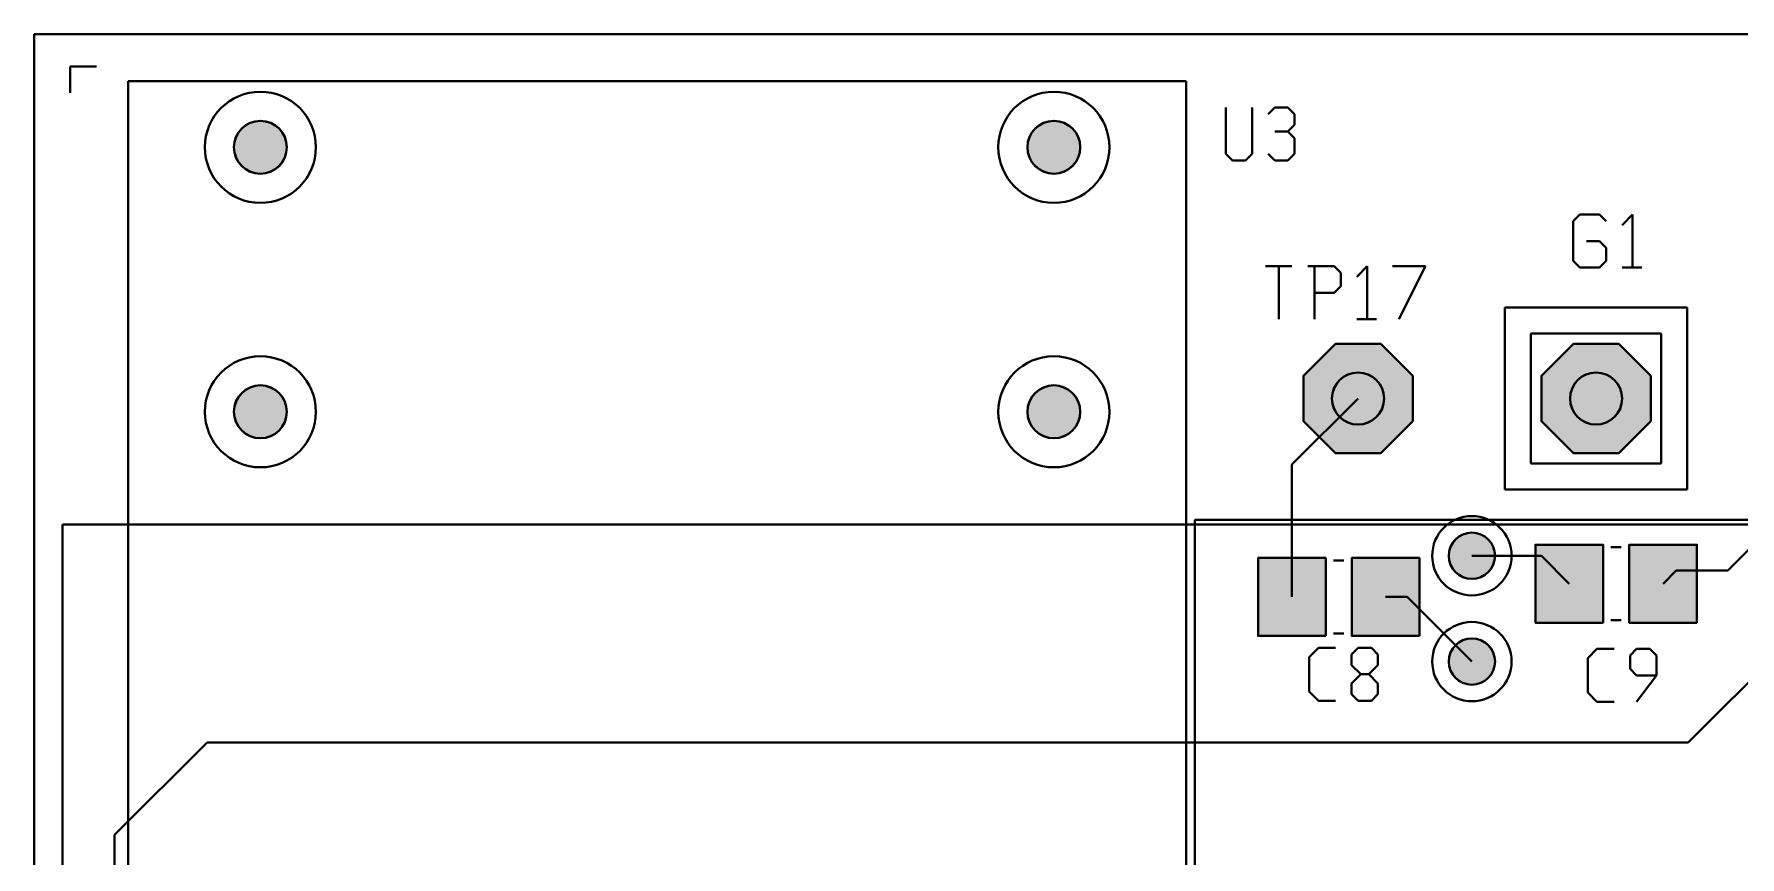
# Model space of a CAD drawing. Header units: millimetres. Extents: x 3 to 131, y 2 to 65.
# Drawn here: x 3.45 to 36.21, y 49.49 to 65.29 of the extents above; entities that cross this region are included whole.
import ezdxf

# ---------------------------------------------------------------- set-up
doc = ezdxf.new("R2010")
doc.units = ezdxf.units.MM
for name, color, linetype in [('bottom_copper', 7, 'Continuous'), ('bottom_silk', 7, 'Continuous'), ('drill_plated', 7, 'Continuous'), ('outline', 7, 'Continuous'), ('top_copper', 7, 'Continuous'), ('top_silk', 7, 'Continuous')]:
    doc.layers.add(name, color=color, linetype=linetype)

msp = doc.modelspace()

# ---------------------------------------------------------------- hatches: boundary and pattern name
at = {"layer": 'bottom_copper', "lineweight": 40}
for points in [[(8.29, 63.019), (8.261, 62.924), (8.214, 62.836), (8.151, 62.759), (8.074, 62.696), (7.986, 62.649), (7.891, 62.62), (7.792, 62.611), (7.693, 62.62), (7.597, 62.649), (7.51, 62.696), (7.433, 62.759), (7.37, 62.836), (7.323, 62.924), (7.294, 63.019), (7.284, 63.119), (7.294, 63.218), (7.323, 63.313), (7.37, 63.401), (7.433, 63.478), (7.51, 63.541), (7.597, 63.588), (7.693, 63.617), (7.792, 63.627), (7.891, 63.617), (7.986, 63.588), (8.074, 63.541), (8.151, 63.478), (8.214, 63.401), (8.261, 63.313), (8.29, 63.218), (8.3, 63.119), (8.29, 63.019)], [(23.53, 63.019), (23.501, 62.924), (23.454, 62.836), (23.391, 62.759), (23.314, 62.696), (23.226, 62.649), (23.131, 62.62), (23.032, 62.611), (22.933, 62.62), (22.837, 62.649), (22.75, 62.696), (22.673, 62.759), (22.61, 62.836), (22.563, 62.924), (22.534, 63.019), (22.524, 63.119), (22.534, 63.218), (22.563, 63.313), (22.61, 63.401), (22.673, 63.478), (22.75, 63.541), (22.837, 63.588), (22.933, 63.617), (23.032, 63.627), (23.131, 63.617), (23.226, 63.588), (23.314, 63.541), (23.391, 63.478), (23.454, 63.401), (23.501, 63.313), (23.53, 63.218), (23.54, 63.119), (23.53, 63.019)], [(29.924, 57.858), (29.309, 57.243), (28.439, 57.243), (27.824, 57.858), (27.824, 58.727), (28.439, 59.343), (29.309, 59.343), (29.924, 58.727), (29.924, 57.858)], [(34.496, 57.858), (33.881, 57.243), (33.011, 57.243), (32.396, 57.858), (32.396, 58.727), (33.011, 59.343), (33.881, 59.343), (34.496, 58.727), (34.496, 57.858)], [(29.364, 58.195), (29.336, 58.101), (29.29, 58.015), (29.227, 57.939), (29.152, 57.877), (29.065, 57.831), (28.971, 57.802), (28.874, 57.793), (28.776, 57.802), (28.683, 57.831), (28.596, 57.877), (28.52, 57.939), (28.458, 58.015), (28.412, 58.101), (28.384, 58.195), (28.374, 58.293), (28.384, 58.39), (28.412, 58.484), (28.458, 58.57), (28.52, 58.646), (28.596, 58.708), (28.683, 58.755), (28.776, 58.783), (28.874, 58.793), (28.971, 58.783), (29.065, 58.755), (29.152, 58.708), (29.227, 58.646), (29.29, 58.57), (29.336, 58.484), (29.364, 58.39), (29.374, 58.293), (29.364, 58.195)], [(33.936, 58.195), (33.908, 58.101), (33.862, 58.015), (33.799, 57.939), (33.724, 57.877), (33.637, 57.831), (33.543, 57.802), (33.446, 57.793), (33.348, 57.802), (33.255, 57.831), (33.168, 57.877), (33.092, 57.939), (33.03, 58.015), (32.984, 58.101), (32.956, 58.195), (32.946, 58.293), (32.956, 58.39), (32.984, 58.484), (33.03, 58.57), (33.092, 58.646), (33.168, 58.708), (33.255, 58.755), (33.348, 58.783), (33.446, 58.793), (33.543, 58.783), (33.637, 58.755), (33.724, 58.708), (33.799, 58.646), (33.862, 58.57), (33.908, 58.484), (33.936, 58.39), (33.946, 58.293), (33.936, 58.195)], [(8.29, 57.939), (8.261, 57.844), (8.214, 57.756), (8.151, 57.679), (8.074, 57.616), (7.986, 57.569), (7.891, 57.54), (7.792, 57.531), (7.693, 57.54), (7.597, 57.569), (7.51, 57.616), (7.433, 57.679), (7.37, 57.756), (7.323, 57.844), (7.294, 57.939), (7.284, 58.039), (7.294, 58.138), (7.323, 58.233), (7.37, 58.321), (7.433, 58.398), (7.51, 58.461), (7.597, 58.508), (7.693, 58.537), (7.792, 58.547), (7.891, 58.537), (7.986, 58.508), (8.074, 58.461), (8.151, 58.398), (8.214, 58.321), (8.261, 58.233), (8.29, 58.138), (8.3, 58.039), (8.29, 57.939)], [(23.53, 57.939), (23.501, 57.844), (23.454, 57.756), (23.391, 57.679), (23.314, 57.616), (23.226, 57.569), (23.131, 57.54), (23.032, 57.531), (22.933, 57.54), (22.837, 57.569), (22.75, 57.616), (22.673, 57.679), (22.61, 57.756), (22.563, 57.844), (22.534, 57.939), (22.524, 58.039), (22.534, 58.138), (22.563, 58.233), (22.61, 58.321), (22.673, 58.398), (22.75, 58.461), (22.837, 58.508), (22.933, 58.537), (23.032, 58.547), (23.131, 58.537), (23.226, 58.508), (23.314, 58.461), (23.391, 58.398), (23.454, 58.321), (23.501, 58.233), (23.53, 58.138), (23.54, 58.039), (23.53, 57.939)], [(31.497, 55.187), (31.471, 55.103), (31.43, 55.026), (31.375, 54.959), (31.308, 54.904), (31.231, 54.863), (31.147, 54.837), (31.061, 54.829), (30.974, 54.837), (30.89, 54.863), (30.814, 54.904), (30.746, 54.959), (30.691, 55.026), (30.65, 55.103), (30.625, 55.187), (30.616, 55.273), (30.625, 55.36), (30.65, 55.444), (30.691, 55.52), (30.746, 55.588), (30.814, 55.643), (30.89, 55.684), (30.974, 55.709), (31.061, 55.718), (31.147, 55.709), (31.231, 55.684), (31.308, 55.643), (31.375, 55.588), (31.43, 55.52), (31.471, 55.444), (31.497, 55.36), (31.505, 55.273), (31.497, 55.187)], [(31.497, 53.155), (31.471, 53.071), (31.43, 52.994), (31.375, 52.927), (31.308, 52.872), (31.231, 52.831), (31.147, 52.805), (31.061, 52.797), (30.974, 52.805), (30.89, 52.831), (30.814, 52.872), (30.746, 52.927), (30.691, 52.994), (30.65, 53.071), (30.625, 53.155), (30.616, 53.241), (30.625, 53.328), (30.65, 53.412), (30.691, 53.488), (30.746, 53.556), (30.814, 53.611), (30.89, 53.652), (30.974, 53.677), (31.061, 53.686), (31.147, 53.677), (31.231, 53.652), (31.308, 53.611), (31.375, 53.556), (31.43, 53.488), (31.471, 53.412), (31.497, 53.328), (31.505, 53.241), (31.497, 53.155)]]:
    msp.add_hatch(color=7, dxfattribs=at).paths.add_polyline_path(points, flags=0)
at = {"layer": 'drill_plated', "lineweight": 40}
for points in [[(8.29, 63.019), (8.261, 62.924), (8.214, 62.836), (8.151, 62.759), (8.074, 62.696), (7.986, 62.649), (7.891, 62.62), (7.792, 62.611), (7.693, 62.62), (7.597, 62.649), (7.51, 62.696), (7.433, 62.759), (7.37, 62.836), (7.323, 62.924), (7.294, 63.019), (7.284, 63.119), (7.294, 63.218), (7.323, 63.313), (7.37, 63.401), (7.433, 63.478), (7.51, 63.541), (7.597, 63.588), (7.693, 63.617), (7.792, 63.627), (7.891, 63.617), (7.986, 63.588), (8.074, 63.541), (8.151, 63.478), (8.214, 63.401), (8.261, 63.313), (8.29, 63.218), (8.3, 63.119), (8.29, 63.019)], [(23.53, 63.019), (23.501, 62.924), (23.454, 62.836), (23.391, 62.759), (23.314, 62.696), (23.226, 62.649), (23.131, 62.62), (23.032, 62.611), (22.933, 62.62), (22.837, 62.649), (22.75, 62.696), (22.673, 62.759), (22.61, 62.836), (22.563, 62.924), (22.534, 63.019), (22.524, 63.119), (22.534, 63.218), (22.563, 63.313), (22.61, 63.401), (22.673, 63.478), (22.75, 63.541), (22.837, 63.588), (22.933, 63.617), (23.032, 63.627), (23.131, 63.617), (23.226, 63.588), (23.314, 63.541), (23.391, 63.478), (23.454, 63.401), (23.501, 63.313), (23.53, 63.218), (23.54, 63.119), (23.53, 63.019)], [(29.364, 58.195), (29.336, 58.101), (29.29, 58.015), (29.227, 57.939), (29.152, 57.877), (29.065, 57.831), (28.971, 57.802), (28.874, 57.793), (28.776, 57.802), (28.683, 57.831), (28.596, 57.877), (28.52, 57.939), (28.458, 58.015), (28.412, 58.101), (28.384, 58.195), (28.374, 58.293), (28.384, 58.39), (28.412, 58.484), (28.458, 58.57), (28.52, 58.646), (28.596, 58.708), (28.683, 58.755), (28.776, 58.783), (28.874, 58.793), (28.971, 58.783), (29.065, 58.755), (29.152, 58.708), (29.227, 58.646), (29.29, 58.57), (29.336, 58.484), (29.364, 58.39), (29.374, 58.293), (29.364, 58.195)], [(33.936, 58.195), (33.908, 58.101), (33.862, 58.015), (33.799, 57.939), (33.724, 57.877), (33.637, 57.831), (33.543, 57.802), (33.446, 57.793), (33.348, 57.802), (33.255, 57.831), (33.168, 57.877), (33.092, 57.939), (33.03, 58.015), (32.984, 58.101), (32.956, 58.195), (32.946, 58.293), (32.956, 58.39), (32.984, 58.484), (33.03, 58.57), (33.092, 58.646), (33.168, 58.708), (33.255, 58.755), (33.348, 58.783), (33.446, 58.793), (33.543, 58.783), (33.637, 58.755), (33.724, 58.708), (33.799, 58.646), (33.862, 58.57), (33.908, 58.484), (33.936, 58.39), (33.946, 58.293), (33.936, 58.195)], [(8.29, 57.939), (8.261, 57.844), (8.214, 57.756), (8.151, 57.679), (8.074, 57.616), (7.986, 57.569), (7.891, 57.54), (7.792, 57.531), (7.693, 57.54), (7.597, 57.569), (7.51, 57.616), (7.433, 57.679), (7.37, 57.756), (7.323, 57.844), (7.294, 57.939), (7.284, 58.039), (7.294, 58.138), (7.323, 58.233), (7.37, 58.321), (7.433, 58.398), (7.51, 58.461), (7.597, 58.508), (7.693, 58.537), (7.792, 58.547), (7.891, 58.537), (7.986, 58.508), (8.074, 58.461), (8.151, 58.398), (8.214, 58.321), (8.261, 58.233), (8.29, 58.138), (8.3, 58.039), (8.29, 57.939)], [(23.53, 57.939), (23.501, 57.844), (23.454, 57.756), (23.391, 57.679), (23.314, 57.616), (23.226, 57.569), (23.131, 57.54), (23.032, 57.531), (22.933, 57.54), (22.837, 57.569), (22.75, 57.616), (22.673, 57.679), (22.61, 57.756), (22.563, 57.844), (22.534, 57.939), (22.524, 58.039), (22.534, 58.138), (22.563, 58.233), (22.61, 58.321), (22.673, 58.398), (22.75, 58.461), (22.837, 58.508), (22.933, 58.537), (23.032, 58.547), (23.131, 58.537), (23.226, 58.508), (23.314, 58.461), (23.391, 58.398), (23.454, 58.321), (23.501, 58.233), (23.53, 58.138), (23.54, 58.039), (23.53, 57.939)], [(31.497, 55.187), (31.471, 55.103), (31.43, 55.026), (31.375, 54.959), (31.308, 54.904), (31.231, 54.863), (31.147, 54.837), (31.061, 54.829), (30.974, 54.837), (30.89, 54.863), (30.814, 54.904), (30.746, 54.959), (30.691, 55.026), (30.65, 55.103), (30.625, 55.187), (30.616, 55.273), (30.625, 55.36), (30.65, 55.444), (30.691, 55.52), (30.746, 55.588), (30.814, 55.643), (30.89, 55.684), (30.974, 55.709), (31.061, 55.718), (31.147, 55.709), (31.231, 55.684), (31.308, 55.643), (31.375, 55.588), (31.43, 55.52), (31.471, 55.444), (31.497, 55.36), (31.505, 55.273), (31.497, 55.187)], [(31.497, 53.155), (31.471, 53.071), (31.43, 52.994), (31.375, 52.927), (31.308, 52.872), (31.231, 52.831), (31.147, 52.805), (31.061, 52.797), (30.974, 52.805), (30.89, 52.831), (30.814, 52.872), (30.746, 52.927), (30.691, 52.994), (30.65, 53.071), (30.625, 53.155), (30.616, 53.241), (30.625, 53.328), (30.65, 53.412), (30.691, 53.488), (30.746, 53.556), (30.814, 53.611), (30.89, 53.652), (30.974, 53.677), (31.061, 53.686), (31.147, 53.677), (31.231, 53.652), (31.308, 53.611), (31.375, 53.556), (31.43, 53.488), (31.471, 53.412), (31.497, 53.328), (31.505, 53.241), (31.497, 53.155)]]:
    msp.add_hatch(color=7, dxfattribs=at).paths.add_polyline_path(points, flags=0)
at = {"layer": 'top_copper', "lineweight": 40}
for points in [[(8.29, 63.019), (8.261, 62.924), (8.214, 62.836), (8.151, 62.759), (8.074, 62.696), (7.986, 62.649), (7.891, 62.62), (7.792, 62.611), (7.693, 62.62), (7.597, 62.649), (7.51, 62.696), (7.433, 62.759), (7.37, 62.836), (7.323, 62.924), (7.294, 63.019), (7.284, 63.119), (7.294, 63.218), (7.323, 63.313), (7.37, 63.401), (7.433, 63.478), (7.51, 63.541), (7.597, 63.588), (7.693, 63.617), (7.792, 63.627), (7.891, 63.617), (7.986, 63.588), (8.074, 63.541), (8.151, 63.478), (8.214, 63.401), (8.261, 63.313), (8.29, 63.218), (8.3, 63.119), (8.29, 63.019)], [(23.53, 63.019), (23.501, 62.924), (23.454, 62.836), (23.391, 62.759), (23.314, 62.696), (23.226, 62.649), (23.131, 62.62), (23.032, 62.611), (22.933, 62.62), (22.837, 62.649), (22.75, 62.696), (22.673, 62.759), (22.61, 62.836), (22.563, 62.924), (22.534, 63.019), (22.524, 63.119), (22.534, 63.218), (22.563, 63.313), (22.61, 63.401), (22.673, 63.478), (22.75, 63.541), (22.837, 63.588), (22.933, 63.617), (23.032, 63.627), (23.131, 63.617), (23.226, 63.588), (23.314, 63.541), (23.391, 63.478), (23.454, 63.401), (23.501, 63.313), (23.53, 63.218), (23.54, 63.119), (23.53, 63.019)], [(29.924, 57.858), (29.309, 57.243), (28.439, 57.243), (27.824, 57.858), (27.824, 58.727), (28.439, 59.343), (29.309, 59.343), (29.924, 58.727), (29.924, 57.858)], [(34.496, 57.858), (33.881, 57.243), (33.011, 57.243), (32.396, 57.858), (32.396, 58.727), (33.011, 59.343), (33.881, 59.343), (34.496, 58.727), (34.496, 57.858)], [(29.364, 58.195), (29.336, 58.101), (29.29, 58.015), (29.227, 57.939), (29.152, 57.877), (29.065, 57.831), (28.971, 57.802), (28.874, 57.793), (28.776, 57.802), (28.683, 57.831), (28.596, 57.877), (28.52, 57.939), (28.458, 58.015), (28.412, 58.101), (28.384, 58.195), (28.374, 58.293), (28.384, 58.39), (28.412, 58.484), (28.458, 58.57), (28.52, 58.646), (28.596, 58.708), (28.683, 58.755), (28.776, 58.783), (28.874, 58.793), (28.971, 58.783), (29.065, 58.755), (29.152, 58.708), (29.227, 58.646), (29.29, 58.57), (29.336, 58.484), (29.364, 58.39), (29.374, 58.293), (29.364, 58.195)], [(33.936, 58.195), (33.908, 58.101), (33.862, 58.015), (33.799, 57.939), (33.724, 57.877), (33.637, 57.831), (33.543, 57.802), (33.446, 57.793), (33.348, 57.802), (33.255, 57.831), (33.168, 57.877), (33.092, 57.939), (33.03, 58.015), (32.984, 58.101), (32.956, 58.195), (32.946, 58.293), (32.956, 58.39), (32.984, 58.484), (33.03, 58.57), (33.092, 58.646), (33.168, 58.708), (33.255, 58.755), (33.348, 58.783), (33.446, 58.793), (33.543, 58.783), (33.637, 58.755), (33.724, 58.708), (33.799, 58.646), (33.862, 58.57), (33.908, 58.484), (33.936, 58.39), (33.946, 58.293), (33.936, 58.195)], [(8.29, 57.939), (8.261, 57.844), (8.214, 57.756), (8.151, 57.679), (8.074, 57.616), (7.986, 57.569), (7.891, 57.54), (7.792, 57.531), (7.693, 57.54), (7.597, 57.569), (7.51, 57.616), (7.433, 57.679), (7.37, 57.756), (7.323, 57.844), (7.294, 57.939), (7.284, 58.039), (7.294, 58.138), (7.323, 58.233), (7.37, 58.321), (7.433, 58.398), (7.51, 58.461), (7.597, 58.508), (7.693, 58.537), (7.792, 58.547), (7.891, 58.537), (7.986, 58.508), (8.074, 58.461), (8.151, 58.398), (8.214, 58.321), (8.261, 58.233), (8.29, 58.138), (8.3, 58.039), (8.29, 57.939)], [(23.53, 57.939), (23.501, 57.844), (23.454, 57.756), (23.391, 57.679), (23.314, 57.616), (23.226, 57.569), (23.131, 57.54), (23.032, 57.531), (22.933, 57.54), (22.837, 57.569), (22.75, 57.616), (22.673, 57.679), (22.61, 57.756), (22.563, 57.844), (22.534, 57.939), (22.524, 58.039), (22.534, 58.138), (22.563, 58.233), (22.61, 58.321), (22.673, 58.398), (22.75, 58.461), (22.837, 58.508), (22.933, 58.537), (23.032, 58.547), (23.131, 58.537), (23.226, 58.508), (23.314, 58.461), (23.391, 58.398), (23.454, 58.321), (23.501, 58.233), (23.53, 58.138), (23.54, 58.039), (23.53, 57.939)], [(31.497, 55.187), (31.471, 55.103), (31.43, 55.026), (31.375, 54.959), (31.308, 54.904), (31.231, 54.863), (31.147, 54.837), (31.061, 54.829), (30.974, 54.837), (30.89, 54.863), (30.814, 54.904), (30.746, 54.959), (30.691, 55.026), (30.65, 55.103), (30.625, 55.187), (30.616, 55.273), (30.625, 55.36), (30.65, 55.444), (30.691, 55.52), (30.746, 55.588), (30.814, 55.643), (30.89, 55.684), (30.974, 55.709), (31.061, 55.718), (31.147, 55.709), (31.231, 55.684), (31.308, 55.643), (31.375, 55.588), (31.43, 55.52), (31.471, 55.444), (31.497, 55.36), (31.505, 55.273), (31.497, 55.187)], [(33.582, 53.987), (32.282, 53.987), (32.282, 55.486), (33.582, 55.486), (33.582, 53.987)], [(35.382, 53.987), (34.082, 53.987), (34.082, 55.486), (35.382, 55.486), (35.382, 53.987)], [(28.254, 53.733), (26.954, 53.733), (26.954, 55.232), (28.254, 55.232), (28.254, 53.733)], [(30.054, 53.733), (28.754, 53.733), (28.754, 55.232), (30.054, 55.232), (30.054, 53.733)], [(31.497, 53.155), (31.471, 53.071), (31.43, 52.994), (31.375, 52.927), (31.308, 52.872), (31.231, 52.831), (31.147, 52.805), (31.061, 52.797), (30.974, 52.805), (30.89, 52.831), (30.814, 52.872), (30.746, 52.927), (30.691, 52.994), (30.65, 53.071), (30.625, 53.155), (30.616, 53.241), (30.625, 53.328), (30.65, 53.412), (30.691, 53.488), (30.746, 53.556), (30.814, 53.611), (30.89, 53.652), (30.974, 53.677), (31.061, 53.686), (31.147, 53.677), (31.231, 53.652), (31.308, 53.611), (31.375, 53.556), (31.43, 53.488), (31.471, 53.412), (31.497, 53.328), (31.505, 53.241), (31.497, 53.155)]]:
    msp.add_hatch(color=7, dxfattribs=at).paths.add_polyline_path(points, flags=0)

# ---------------------------------------------------------------- linework, layer by layer
at = {"layer": 'bottom_copper', "color": 7, "lineweight": 40}
for p, q in [((28.439, 59.343), (27.824, 58.727)), ((29.309, 59.343), (28.439, 59.343)), ((29.924, 58.727), (29.309, 59.343)), ((33.011, 59.343), (32.396, 58.727)), ((33.881, 59.343), (33.011, 59.343)), ((34.496, 58.727), (33.881, 59.343)), ((27.824, 58.727), (27.824, 57.858)), ((29.924, 57.858), (29.924, 58.727)), ((32.396, 58.727), (32.396, 57.858)), ((34.496, 57.858), (34.496, 58.727)), ((27.824, 57.858), (28.439, 57.243)), ((29.309, 57.243), (29.924, 57.858)), ((32.396, 57.858), (33.011, 57.243)), ((33.881, 57.243), (34.496, 57.858)), ((28.439, 57.243), (29.309, 57.243)), ((33.011, 57.243), (33.881, 57.243))]:
    msp.add_line(p, q, dxfattribs=at)
for points in [[(8.29, 63.019), (8.261, 62.924), (8.214, 62.836), (8.151, 62.759), (8.074, 62.696), (7.986, 62.649), (7.891, 62.62), (7.792, 62.611), (7.693, 62.62), (7.597, 62.649), (7.51, 62.696), (7.433, 62.759), (7.37, 62.836), (7.323, 62.924), (7.294, 63.019), (7.284, 63.119), (7.294, 63.218), (7.323, 63.313), (7.37, 63.401), (7.433, 63.478), (7.51, 63.541), (7.597, 63.588), (7.693, 63.617), (7.792, 63.627), (7.891, 63.617), (7.986, 63.588), (8.074, 63.541), (8.151, 63.478), (8.214, 63.401), (8.261, 63.313), (8.29, 63.218), (8.3, 63.119), (8.29, 63.019)], [(23.53, 63.019), (23.501, 62.924), (23.454, 62.836), (23.391, 62.759), (23.314, 62.696), (23.226, 62.649), (23.131, 62.62), (23.032, 62.611), (22.933, 62.62), (22.837, 62.649), (22.75, 62.696), (22.673, 62.759), (22.61, 62.836), (22.563, 62.924), (22.534, 63.019), (22.524, 63.119), (22.534, 63.218), (22.563, 63.313), (22.61, 63.401), (22.673, 63.478), (22.75, 63.541), (22.837, 63.588), (22.933, 63.617), (23.032, 63.627), (23.131, 63.617), (23.226, 63.588), (23.314, 63.541), (23.391, 63.478), (23.454, 63.401), (23.501, 63.313), (23.53, 63.218), (23.54, 63.119), (23.53, 63.019)], [(29.924, 57.858), (29.309, 57.243), (28.439, 57.243), (27.824, 57.858), (27.824, 58.727), (28.439, 59.343), (29.309, 59.343), (29.924, 58.727), (29.924, 57.858)], [(34.496, 57.858), (33.881, 57.243), (33.011, 57.243), (32.396, 57.858), (32.396, 58.727), (33.011, 59.343), (33.881, 59.343), (34.496, 58.727), (34.496, 57.858)], [(29.364, 58.195), (29.336, 58.101), (29.29, 58.015), (29.227, 57.939), (29.152, 57.877), (29.065, 57.831), (28.971, 57.802), (28.874, 57.793), (28.776, 57.802), (28.683, 57.831), (28.596, 57.877), (28.52, 57.939), (28.458, 58.015), (28.412, 58.101), (28.384, 58.195), (28.374, 58.293), (28.384, 58.39), (28.412, 58.484), (28.458, 58.57), (28.52, 58.646), (28.596, 58.708), (28.683, 58.755), (28.776, 58.783), (28.874, 58.793), (28.971, 58.783), (29.065, 58.755), (29.152, 58.708), (29.227, 58.646), (29.29, 58.57), (29.336, 58.484), (29.364, 58.39), (29.374, 58.293), (29.364, 58.195)], [(33.936, 58.195), (33.908, 58.101), (33.862, 58.015), (33.799, 57.939), (33.724, 57.877), (33.637, 57.831), (33.543, 57.802), (33.446, 57.793), (33.348, 57.802), (33.255, 57.831), (33.168, 57.877), (33.092, 57.939), (33.03, 58.015), (32.984, 58.101), (32.956, 58.195), (32.946, 58.293), (32.956, 58.39), (32.984, 58.484), (33.03, 58.57), (33.092, 58.646), (33.168, 58.708), (33.255, 58.755), (33.348, 58.783), (33.446, 58.793), (33.543, 58.783), (33.637, 58.755), (33.724, 58.708), (33.799, 58.646), (33.862, 58.57), (33.908, 58.484), (33.936, 58.39), (33.946, 58.293), (33.936, 58.195)], [(8.29, 57.939), (8.261, 57.844), (8.214, 57.756), (8.151, 57.679), (8.074, 57.616), (7.986, 57.569), (7.891, 57.54), (7.792, 57.531), (7.693, 57.54), (7.597, 57.569), (7.51, 57.616), (7.433, 57.679), (7.37, 57.756), (7.323, 57.844), (7.294, 57.939), (7.284, 58.039), (7.294, 58.138), (7.323, 58.233), (7.37, 58.321), (7.433, 58.398), (7.51, 58.461), (7.597, 58.508), (7.693, 58.537), (7.792, 58.547), (7.891, 58.537), (7.986, 58.508), (8.074, 58.461), (8.151, 58.398), (8.214, 58.321), (8.261, 58.233), (8.29, 58.138), (8.3, 58.039), (8.29, 57.939)], [(23.53, 57.939), (23.501, 57.844), (23.454, 57.756), (23.391, 57.679), (23.314, 57.616), (23.226, 57.569), (23.131, 57.54), (23.032, 57.531), (22.933, 57.54), (22.837, 57.569), (22.75, 57.616), (22.673, 57.679), (22.61, 57.756), (22.563, 57.844), (22.534, 57.939), (22.524, 58.039), (22.534, 58.138), (22.563, 58.233), (22.61, 58.321), (22.673, 58.398), (22.75, 58.461), (22.837, 58.508), (22.933, 58.537), (23.032, 58.547), (23.131, 58.537), (23.226, 58.508), (23.314, 58.461), (23.391, 58.398), (23.454, 58.321), (23.501, 58.233), (23.53, 58.138), (23.54, 58.039), (23.53, 57.939)], [(31.497, 55.187), (31.471, 55.103), (31.43, 55.026), (31.375, 54.959), (31.308, 54.904), (31.231, 54.863), (31.147, 54.837), (31.061, 54.829), (30.974, 54.837), (30.89, 54.863), (30.814, 54.904), (30.746, 54.959), (30.691, 55.026), (30.65, 55.103), (30.625, 55.187), (30.616, 55.273), (30.625, 55.36), (30.65, 55.444), (30.691, 55.52), (30.746, 55.588), (30.814, 55.643), (30.89, 55.684), (30.974, 55.709), (31.061, 55.718), (31.147, 55.709), (31.231, 55.684), (31.308, 55.643), (31.375, 55.588), (31.43, 55.52), (31.471, 55.444), (31.497, 55.36), (31.505, 55.273), (31.497, 55.187)], [(31.497, 53.155), (31.471, 53.071), (31.43, 52.994), (31.375, 52.927), (31.308, 52.872), (31.231, 52.831), (31.147, 52.805), (31.061, 52.797), (30.974, 52.805), (30.89, 52.831), (30.814, 52.872), (30.746, 52.927), (30.691, 52.994), (30.65, 53.071), (30.625, 53.155), (30.616, 53.241), (30.625, 53.328), (30.65, 53.412), (30.691, 53.488), (30.746, 53.556), (30.814, 53.611), (30.89, 53.652), (30.974, 53.677), (31.061, 53.686), (31.147, 53.677), (31.231, 53.652), (31.308, 53.611), (31.375, 53.556), (31.43, 53.488), (31.471, 53.412), (31.497, 53.328), (31.505, 53.241), (31.497, 53.155)]]:
    msp.add_lwpolyline(points, close=True, dxfattribs=at)
for centre, major_axis in [((7.792, 63.119), (1.067, 0)), ((23.032, 63.119), (1.067, 0)), ((7.792, 63.119), (0.508, 0)), ((23.032, 63.119), (0.508, 0)), ((7.792, 58.039), (1.067, 0)), ((23.032, 58.039), (1.067, 0)), ((28.874, 58.293), (0.5, 0)), ((33.446, 58.293), (0.5, 0)), ((7.792, 58.039), (0.508, 0)), ((23.032, 58.039), (0.508, 0)), ((31.061, 55.273), (0.762, 0)), ((31.061, 55.273), (0.445, 0)), ((31.061, 53.241), (0.762, 0)), ((31.061, 53.241), (0.445, 0))]:
    msp.add_ellipse(centre, major_axis=major_axis, ratio=1, dxfattribs=at)
at = {"layer": 'bottom_silk', "color": 7, "lineweight": 40}
for p, q in [((3.446, 2.293), (3.446, 65.293)), ((3.446, 65.293), (130.446, 65.293)), ((3.994, 55.876), (3.994, 2.626)), ((3.994, 55.876), (130.494, 55.876))]:
    msp.add_line(p, q, dxfattribs=at)
at = {"layer": 'drill_plated', "color": 7, "lineweight": 40}
for points in [[(8.29, 63.019), (8.261, 62.924), (8.214, 62.836), (8.151, 62.759), (8.074, 62.696), (7.986, 62.649), (7.891, 62.62), (7.792, 62.611), (7.693, 62.62), (7.597, 62.649), (7.51, 62.696), (7.433, 62.759), (7.37, 62.836), (7.323, 62.924), (7.294, 63.019), (7.284, 63.119), (7.294, 63.218), (7.323, 63.313), (7.37, 63.401), (7.433, 63.478), (7.51, 63.541), (7.597, 63.588), (7.693, 63.617), (7.792, 63.627), (7.891, 63.617), (7.986, 63.588), (8.074, 63.541), (8.151, 63.478), (8.214, 63.401), (8.261, 63.313), (8.29, 63.218), (8.3, 63.119), (8.29, 63.019)], [(23.53, 63.019), (23.501, 62.924), (23.454, 62.836), (23.391, 62.759), (23.314, 62.696), (23.226, 62.649), (23.131, 62.62), (23.032, 62.611), (22.933, 62.62), (22.837, 62.649), (22.75, 62.696), (22.673, 62.759), (22.61, 62.836), (22.563, 62.924), (22.534, 63.019), (22.524, 63.119), (22.534, 63.218), (22.563, 63.313), (22.61, 63.401), (22.673, 63.478), (22.75, 63.541), (22.837, 63.588), (22.933, 63.617), (23.032, 63.627), (23.131, 63.617), (23.226, 63.588), (23.314, 63.541), (23.391, 63.478), (23.454, 63.401), (23.501, 63.313), (23.53, 63.218), (23.54, 63.119), (23.53, 63.019)], [(29.364, 58.195), (29.336, 58.101), (29.29, 58.015), (29.227, 57.939), (29.152, 57.877), (29.065, 57.831), (28.971, 57.802), (28.874, 57.793), (28.776, 57.802), (28.683, 57.831), (28.596, 57.877), (28.52, 57.939), (28.458, 58.015), (28.412, 58.101), (28.384, 58.195), (28.374, 58.293), (28.384, 58.39), (28.412, 58.484), (28.458, 58.57), (28.52, 58.646), (28.596, 58.708), (28.683, 58.755), (28.776, 58.783), (28.874, 58.793), (28.971, 58.783), (29.065, 58.755), (29.152, 58.708), (29.227, 58.646), (29.29, 58.57), (29.336, 58.484), (29.364, 58.39), (29.374, 58.293), (29.364, 58.195)], [(33.936, 58.195), (33.908, 58.101), (33.862, 58.015), (33.799, 57.939), (33.724, 57.877), (33.637, 57.831), (33.543, 57.802), (33.446, 57.793), (33.348, 57.802), (33.255, 57.831), (33.168, 57.877), (33.092, 57.939), (33.03, 58.015), (32.984, 58.101), (32.956, 58.195), (32.946, 58.293), (32.956, 58.39), (32.984, 58.484), (33.03, 58.57), (33.092, 58.646), (33.168, 58.708), (33.255, 58.755), (33.348, 58.783), (33.446, 58.793), (33.543, 58.783), (33.637, 58.755), (33.724, 58.708), (33.799, 58.646), (33.862, 58.57), (33.908, 58.484), (33.936, 58.39), (33.946, 58.293), (33.936, 58.195)], [(8.29, 57.939), (8.261, 57.844), (8.214, 57.756), (8.151, 57.679), (8.074, 57.616), (7.986, 57.569), (7.891, 57.54), (7.792, 57.531), (7.693, 57.54), (7.597, 57.569), (7.51, 57.616), (7.433, 57.679), (7.37, 57.756), (7.323, 57.844), (7.294, 57.939), (7.284, 58.039), (7.294, 58.138), (7.323, 58.233), (7.37, 58.321), (7.433, 58.398), (7.51, 58.461), (7.597, 58.508), (7.693, 58.537), (7.792, 58.547), (7.891, 58.537), (7.986, 58.508), (8.074, 58.461), (8.151, 58.398), (8.214, 58.321), (8.261, 58.233), (8.29, 58.138), (8.3, 58.039), (8.29, 57.939)], [(23.53, 57.939), (23.501, 57.844), (23.454, 57.756), (23.391, 57.679), (23.314, 57.616), (23.226, 57.569), (23.131, 57.54), (23.032, 57.531), (22.933, 57.54), (22.837, 57.569), (22.75, 57.616), (22.673, 57.679), (22.61, 57.756), (22.563, 57.844), (22.534, 57.939), (22.524, 58.039), (22.534, 58.138), (22.563, 58.233), (22.61, 58.321), (22.673, 58.398), (22.75, 58.461), (22.837, 58.508), (22.933, 58.537), (23.032, 58.547), (23.131, 58.537), (23.226, 58.508), (23.314, 58.461), (23.391, 58.398), (23.454, 58.321), (23.501, 58.233), (23.53, 58.138), (23.54, 58.039), (23.53, 57.939)], [(31.497, 55.187), (31.471, 55.103), (31.43, 55.026), (31.375, 54.959), (31.308, 54.904), (31.231, 54.863), (31.147, 54.837), (31.061, 54.829), (30.974, 54.837), (30.89, 54.863), (30.814, 54.904), (30.746, 54.959), (30.691, 55.026), (30.65, 55.103), (30.625, 55.187), (30.616, 55.273), (30.625, 55.36), (30.65, 55.444), (30.691, 55.52), (30.746, 55.588), (30.814, 55.643), (30.89, 55.684), (30.974, 55.709), (31.061, 55.718), (31.147, 55.709), (31.231, 55.684), (31.308, 55.643), (31.375, 55.588), (31.43, 55.52), (31.471, 55.444), (31.497, 55.36), (31.505, 55.273), (31.497, 55.187)], [(31.497, 53.155), (31.471, 53.071), (31.43, 52.994), (31.375, 52.927), (31.308, 52.872), (31.231, 52.831), (31.147, 52.805), (31.061, 52.797), (30.974, 52.805), (30.89, 52.831), (30.814, 52.872), (30.746, 52.927), (30.691, 52.994), (30.65, 53.071), (30.625, 53.155), (30.616, 53.241), (30.625, 53.328), (30.65, 53.412), (30.691, 53.488), (30.746, 53.556), (30.814, 53.611), (30.89, 53.652), (30.974, 53.677), (31.061, 53.686), (31.147, 53.677), (31.231, 53.652), (31.308, 53.611), (31.375, 53.556), (31.43, 53.488), (31.471, 53.412), (31.497, 53.328), (31.505, 53.241), (31.497, 53.155)]]:
    msp.add_lwpolyline(points, close=True, dxfattribs=at)
for centre, major_axis in [((7.792, 63.119), (0.508, 0)), ((23.032, 63.119), (0.508, 0)), ((28.874, 58.293), (0.5, 0)), ((33.446, 58.293), (0.5, 0)), ((7.792, 58.039), (0.508, 0)), ((23.032, 58.039), (0.508, 0)), ((31.061, 55.273), (0.445, 0)), ((31.061, 53.241), (0.445, 0))]:
    msp.add_ellipse(centre, major_axis=major_axis, ratio=1, dxfattribs=at)
at = {"layer": 'outline', "color": 7, "lineweight": 40}
for p, q in [((3.446, 65.293), (130.446, 65.293)), ((3.446, 2.293), (3.446, 65.293))]:
    msp.add_line(p, q, dxfattribs=at)
at = {"layer": 'top_copper', "color": 7, "lineweight": 40}
for p, q in [((28.439, 59.343), (27.824, 58.727)), ((29.309, 59.343), (28.439, 59.343)), ((29.924, 58.727), (29.309, 59.343)), ((33.011, 59.343), (32.396, 58.727)), ((33.881, 59.343), (33.011, 59.343)), ((34.496, 58.727), (33.881, 59.343)), ((27.824, 58.727), (27.824, 57.858)), ((29.924, 57.858), (29.924, 58.727)), ((32.396, 58.727), (32.396, 57.858)), ((34.496, 57.858), (34.496, 58.727)), ((27.604, 57.023), (28.874, 58.293)), ((27.824, 57.858), (28.439, 57.243)), ((29.309, 57.243), (29.924, 57.858)), ((32.396, 57.858), (33.011, 57.243)), ((33.881, 57.243), (34.496, 57.858)), ((27.604, 54.483), (27.604, 57.023)), ((28.439, 57.243), (29.309, 57.243)), ((33.011, 57.243), (33.881, 57.243)), ((37.758, 56.769), (35.98, 54.99)), ((35.218, 51.688), (40.044, 56.514)), ((33.582, 55.486), (32.282, 55.486)), ((32.282, 55.486), (32.282, 53.987)), ((33.582, 53.987), (33.582, 55.486)), ((35.382, 55.486), (34.082, 55.486)), ((34.082, 55.486), (34.082, 53.987)), ((35.382, 53.987), (35.382, 55.486)), ((28.254, 55.232), (26.954, 55.232)), ((26.954, 55.232), (26.954, 53.733)), ((28.254, 53.733), (28.254, 55.232)), ((30.054, 55.232), (28.754, 55.232)), ((28.754, 55.232), (28.754, 53.733)), ((30.054, 53.733), (30.054, 55.232)), ((31.061, 55.273), (32.395, 55.273)), ((32.395, 55.273), (32.932, 54.736)), ((34.986, 54.99), (34.732, 54.736)), ((35.98, 54.99), (34.986, 54.99)), ((29.404, 54.483), (29.819, 54.483)), ((29.819, 54.483), (31.061, 53.241)), ((26.954, 53.733), (28.254, 53.733)), ((28.754, 53.733), (30.054, 53.733)), ((32.282, 53.987), (33.582, 53.987)), ((34.082, 53.987), (35.382, 53.987)), ((4.992, 49.91), (6.77, 51.688)), ((6.77, 51.688), (35.218, 51.688)), ((4.992, 5.46), (4.992, 49.91))]:
    msp.add_line(p, q, dxfattribs=at)
for points in [[(8.29, 63.019), (8.261, 62.924), (8.214, 62.836), (8.151, 62.759), (8.074, 62.696), (7.986, 62.649), (7.891, 62.62), (7.792, 62.611), (7.693, 62.62), (7.597, 62.649), (7.51, 62.696), (7.433, 62.759), (7.37, 62.836), (7.323, 62.924), (7.294, 63.019), (7.284, 63.119), (7.294, 63.218), (7.323, 63.313), (7.37, 63.401), (7.433, 63.478), (7.51, 63.541), (7.597, 63.588), (7.693, 63.617), (7.792, 63.627), (7.891, 63.617), (7.986, 63.588), (8.074, 63.541), (8.151, 63.478), (8.214, 63.401), (8.261, 63.313), (8.29, 63.218), (8.3, 63.119), (8.29, 63.019)], [(23.53, 63.019), (23.501, 62.924), (23.454, 62.836), (23.391, 62.759), (23.314, 62.696), (23.226, 62.649), (23.131, 62.62), (23.032, 62.611), (22.933, 62.62), (22.837, 62.649), (22.75, 62.696), (22.673, 62.759), (22.61, 62.836), (22.563, 62.924), (22.534, 63.019), (22.524, 63.119), (22.534, 63.218), (22.563, 63.313), (22.61, 63.401), (22.673, 63.478), (22.75, 63.541), (22.837, 63.588), (22.933, 63.617), (23.032, 63.627), (23.131, 63.617), (23.226, 63.588), (23.314, 63.541), (23.391, 63.478), (23.454, 63.401), (23.501, 63.313), (23.53, 63.218), (23.54, 63.119), (23.53, 63.019)], [(29.924, 57.858), (29.309, 57.243), (28.439, 57.243), (27.824, 57.858), (27.824, 58.727), (28.439, 59.343), (29.309, 59.343), (29.924, 58.727), (29.924, 57.858)], [(34.496, 57.858), (33.881, 57.243), (33.011, 57.243), (32.396, 57.858), (32.396, 58.727), (33.011, 59.343), (33.881, 59.343), (34.496, 58.727), (34.496, 57.858)], [(29.364, 58.195), (29.336, 58.101), (29.29, 58.015), (29.227, 57.939), (29.152, 57.877), (29.065, 57.831), (28.971, 57.802), (28.874, 57.793), (28.776, 57.802), (28.683, 57.831), (28.596, 57.877), (28.52, 57.939), (28.458, 58.015), (28.412, 58.101), (28.384, 58.195), (28.374, 58.293), (28.384, 58.39), (28.412, 58.484), (28.458, 58.57), (28.52, 58.646), (28.596, 58.708), (28.683, 58.755), (28.776, 58.783), (28.874, 58.793), (28.971, 58.783), (29.065, 58.755), (29.152, 58.708), (29.227, 58.646), (29.29, 58.57), (29.336, 58.484), (29.364, 58.39), (29.374, 58.293), (29.364, 58.195)], [(33.936, 58.195), (33.908, 58.101), (33.862, 58.015), (33.799, 57.939), (33.724, 57.877), (33.637, 57.831), (33.543, 57.802), (33.446, 57.793), (33.348, 57.802), (33.255, 57.831), (33.168, 57.877), (33.092, 57.939), (33.03, 58.015), (32.984, 58.101), (32.956, 58.195), (32.946, 58.293), (32.956, 58.39), (32.984, 58.484), (33.03, 58.57), (33.092, 58.646), (33.168, 58.708), (33.255, 58.755), (33.348, 58.783), (33.446, 58.793), (33.543, 58.783), (33.637, 58.755), (33.724, 58.708), (33.799, 58.646), (33.862, 58.57), (33.908, 58.484), (33.936, 58.39), (33.946, 58.293), (33.936, 58.195)], [(8.29, 57.939), (8.261, 57.844), (8.214, 57.756), (8.151, 57.679), (8.074, 57.616), (7.986, 57.569), (7.891, 57.54), (7.792, 57.531), (7.693, 57.54), (7.597, 57.569), (7.51, 57.616), (7.433, 57.679), (7.37, 57.756), (7.323, 57.844), (7.294, 57.939), (7.284, 58.039), (7.294, 58.138), (7.323, 58.233), (7.37, 58.321), (7.433, 58.398), (7.51, 58.461), (7.597, 58.508), (7.693, 58.537), (7.792, 58.547), (7.891, 58.537), (7.986, 58.508), (8.074, 58.461), (8.151, 58.398), (8.214, 58.321), (8.261, 58.233), (8.29, 58.138), (8.3, 58.039), (8.29, 57.939)], [(23.53, 57.939), (23.501, 57.844), (23.454, 57.756), (23.391, 57.679), (23.314, 57.616), (23.226, 57.569), (23.131, 57.54), (23.032, 57.531), (22.933, 57.54), (22.837, 57.569), (22.75, 57.616), (22.673, 57.679), (22.61, 57.756), (22.563, 57.844), (22.534, 57.939), (22.524, 58.039), (22.534, 58.138), (22.563, 58.233), (22.61, 58.321), (22.673, 58.398), (22.75, 58.461), (22.837, 58.508), (22.933, 58.537), (23.032, 58.547), (23.131, 58.537), (23.226, 58.508), (23.314, 58.461), (23.391, 58.398), (23.454, 58.321), (23.501, 58.233), (23.53, 58.138), (23.54, 58.039), (23.53, 57.939)], [(31.497, 55.187), (31.471, 55.103), (31.43, 55.026), (31.375, 54.959), (31.308, 54.904), (31.231, 54.863), (31.147, 54.837), (31.061, 54.829), (30.974, 54.837), (30.89, 54.863), (30.814, 54.904), (30.746, 54.959), (30.691, 55.026), (30.65, 55.103), (30.625, 55.187), (30.616, 55.273), (30.625, 55.36), (30.65, 55.444), (30.691, 55.52), (30.746, 55.588), (30.814, 55.643), (30.89, 55.684), (30.974, 55.709), (31.061, 55.718), (31.147, 55.709), (31.231, 55.684), (31.308, 55.643), (31.375, 55.588), (31.43, 55.52), (31.471, 55.444), (31.497, 55.36), (31.505, 55.273), (31.497, 55.187)], [(33.582, 53.987), (32.282, 53.987), (32.282, 55.486), (33.582, 55.486), (33.582, 53.987)], [(35.382, 53.987), (34.082, 53.987), (34.082, 55.486), (35.382, 55.486), (35.382, 53.987)], [(28.254, 53.733), (26.954, 53.733), (26.954, 55.232), (28.254, 55.232), (28.254, 53.733)], [(30.054, 53.733), (28.754, 53.733), (28.754, 55.232), (30.054, 55.232), (30.054, 53.733)], [(31.497, 53.155), (31.471, 53.071), (31.43, 52.994), (31.375, 52.927), (31.308, 52.872), (31.231, 52.831), (31.147, 52.805), (31.061, 52.797), (30.974, 52.805), (30.89, 52.831), (30.814, 52.872), (30.746, 52.927), (30.691, 52.994), (30.65, 53.071), (30.625, 53.155), (30.616, 53.241), (30.625, 53.328), (30.65, 53.412), (30.691, 53.488), (30.746, 53.556), (30.814, 53.611), (30.89, 53.652), (30.974, 53.677), (31.061, 53.686), (31.147, 53.677), (31.231, 53.652), (31.308, 53.611), (31.375, 53.556), (31.43, 53.488), (31.471, 53.412), (31.497, 53.328), (31.505, 53.241), (31.497, 53.155)]]:
    msp.add_lwpolyline(points, close=True, dxfattribs=at)
for centre, major_axis in [((7.792, 63.119), (1.067, 0)), ((23.032, 63.119), (1.067, 0)), ((7.792, 63.119), (0.508, 0)), ((23.032, 63.119), (0.508, 0)), ((7.792, 58.039), (1.067, 0)), ((23.032, 58.039), (1.067, 0)), ((28.874, 58.293), (0.5, 0)), ((33.446, 58.293), (0.5, 0)), ((7.792, 58.039), (0.508, 0)), ((23.032, 58.039), (0.508, 0)), ((31.061, 55.273), (0.762, 0)), ((31.061, 55.273), (0.445, 0)), ((31.061, 53.241), (0.762, 0)), ((31.061, 53.241), (0.445, 0))]:
    msp.add_ellipse(centre, major_axis=major_axis, ratio=1, dxfattribs=at)
at = {"layer": 'top_silk', "color": 7, "lineweight": 40}
for p, q in [((3.446, 2.293), (3.446, 65.293)), ((3.446, 65.293), (130.446, 65.293)), ((4.137, 64.163), (4.137, 64.671)), ((4.137, 64.671), (4.645, 64.671)), ((5.252, 64.389), (25.572, 64.389)), ((5.252, 64.389), (5.252, 38.989)), ((25.572, 64.389), (25.572, 38.989)), ((26.334, 63.881), (26.334, 62.992)), ((26.842, 63.881), (26.842, 62.992)), ((27.147, 63.754), (27.274, 63.881)), ((27.274, 63.881), (27.528, 63.881)), ((27.528, 63.881), (27.655, 63.754)), ((27.655, 63.754), (27.655, 63.55)), ((27.274, 63.423), (27.528, 63.423)), ((27.655, 63.55), (27.528, 63.423)), ((27.655, 63.296), (27.528, 63.423)), ((27.655, 63.296), (27.655, 62.992)), ((26.334, 62.992), (26.461, 62.865)), ((26.715, 62.865), (26.842, 62.992)), ((27.147, 62.992), (27.274, 62.865)), ((27.528, 62.865), (27.655, 62.992)), ((26.461, 62.865), (26.715, 62.865)), ((27.274, 62.865), (27.528, 62.865)), ((33.006, 61.698), (33.133, 61.825)), ((33.006, 61.698), (33.006, 60.936)), ((33.133, 61.825), (33.514, 61.825)), ((33.514, 61.825), (33.641, 61.698)), ((33.946, 61.621), (34.149, 61.825)), ((34.149, 61.825), (34.149, 60.809)), ((33.26, 61.317), (33.514, 61.317)), ((33.514, 61.317), (33.641, 61.19)), ((33.641, 61.19), (33.641, 60.936)), ((27.096, 60.833), (27.604, 60.833)), ((27.35, 60.833), (27.35, 59.817)), ((27.909, 60.833), (28.417, 60.833)), ((28.036, 60.833), (28.036, 59.817)), ((28.417, 60.833), (28.544, 60.706)), ((28.544, 60.706), (28.544, 60.452)), ((28.849, 60.629), (29.052, 60.833)), ((29.052, 60.833), (29.052, 59.817)), ((29.534, 60.833), (30.169, 60.833)), ((29.661, 59.817), (30.169, 60.833)), ((33.006, 60.936), (33.133, 60.809)), ((33.133, 60.809), (33.514, 60.809)), ((33.514, 60.809), (33.641, 60.936)), ((33.946, 60.809), (34.327, 60.809)), ((28.036, 60.325), (28.417, 60.325)), ((28.417, 60.325), (28.544, 60.452)), ((31.696, 56.543), (31.696, 60.043)), ((31.696, 60.043), (35.196, 60.043)), ((35.196, 60.043), (35.196, 56.543)), ((28.849, 59.817), (29.23, 59.817)), ((32.196, 59.543), (34.696, 59.543)), ((32.196, 57.043), (32.196, 59.543)), ((34.696, 59.543), (34.696, 57.043)), ((34.696, 57.043), (32.196, 57.043)), ((35.196, 56.543), (31.696, 56.543)), ((3.994, 55.876), (25.994, 55.876)), ((3.994, 2.626), (3.994, 55.876)), ((25.74, 2.626), (25.74, 55.966)), ((25.74, 55.966), (127.34, 55.966)), ((33.732, 55.436), (33.931, 55.436)), ((28.404, 55.182), (28.604, 55.182)), ((28.404, 53.783), (28.604, 53.783)), ((33.732, 54.037), (33.931, 54.037)), ((27.936, 53.327), (28.114, 53.505)), ((28.114, 53.505), (28.444, 53.505)), ((28.749, 53.378), (28.876, 53.505)), ((28.876, 53.505), (29.13, 53.505)), ((29.13, 53.505), (29.257, 53.378)), ((33.286, 53.305), (33.463, 53.483)), ((33.463, 53.483), (33.794, 53.483)), ((34.098, 53.356), (34.225, 53.483)), ((34.225, 53.483), (34.479, 53.483)), ((34.479, 53.483), (34.606, 53.356)), ((27.936, 53.327), (27.936, 52.666)), ((28.749, 53.378), (28.749, 53.175)), ((28.749, 53.175), (28.927, 52.997)), ((29.079, 52.997), (29.257, 53.175)), ((29.257, 53.378), (29.257, 53.175)), ((33.286, 53.305), (33.286, 52.645)), ((34.098, 53.356), (34.098, 53.102)), ((34.098, 53.102), (34.225, 52.975)), ((34.606, 53.356), (34.606, 52.975)), ((28.749, 52.819), (28.927, 52.997)), ((28.749, 52.819), (28.749, 52.616)), ((28.927, 52.997), (29.079, 52.997)), ((29.079, 52.997), (29.257, 52.819)), ((29.257, 52.819), (29.257, 52.616)), ((34.225, 52.467), (34.606, 52.975)), ((34.225, 52.975), (34.606, 52.975)), ((27.936, 52.666), (28.114, 52.489)), ((28.114, 52.489), (28.444, 52.489)), ((28.749, 52.616), (28.876, 52.489)), ((28.876, 52.489), (29.13, 52.489)), ((29.13, 52.489), (29.257, 52.616)), ((33.286, 52.645), (33.463, 52.467)), ((33.463, 52.467), (33.794, 52.467))]:
    msp.add_line(p, q, dxfattribs=at)

doc.saveas('drawing.dxf')
